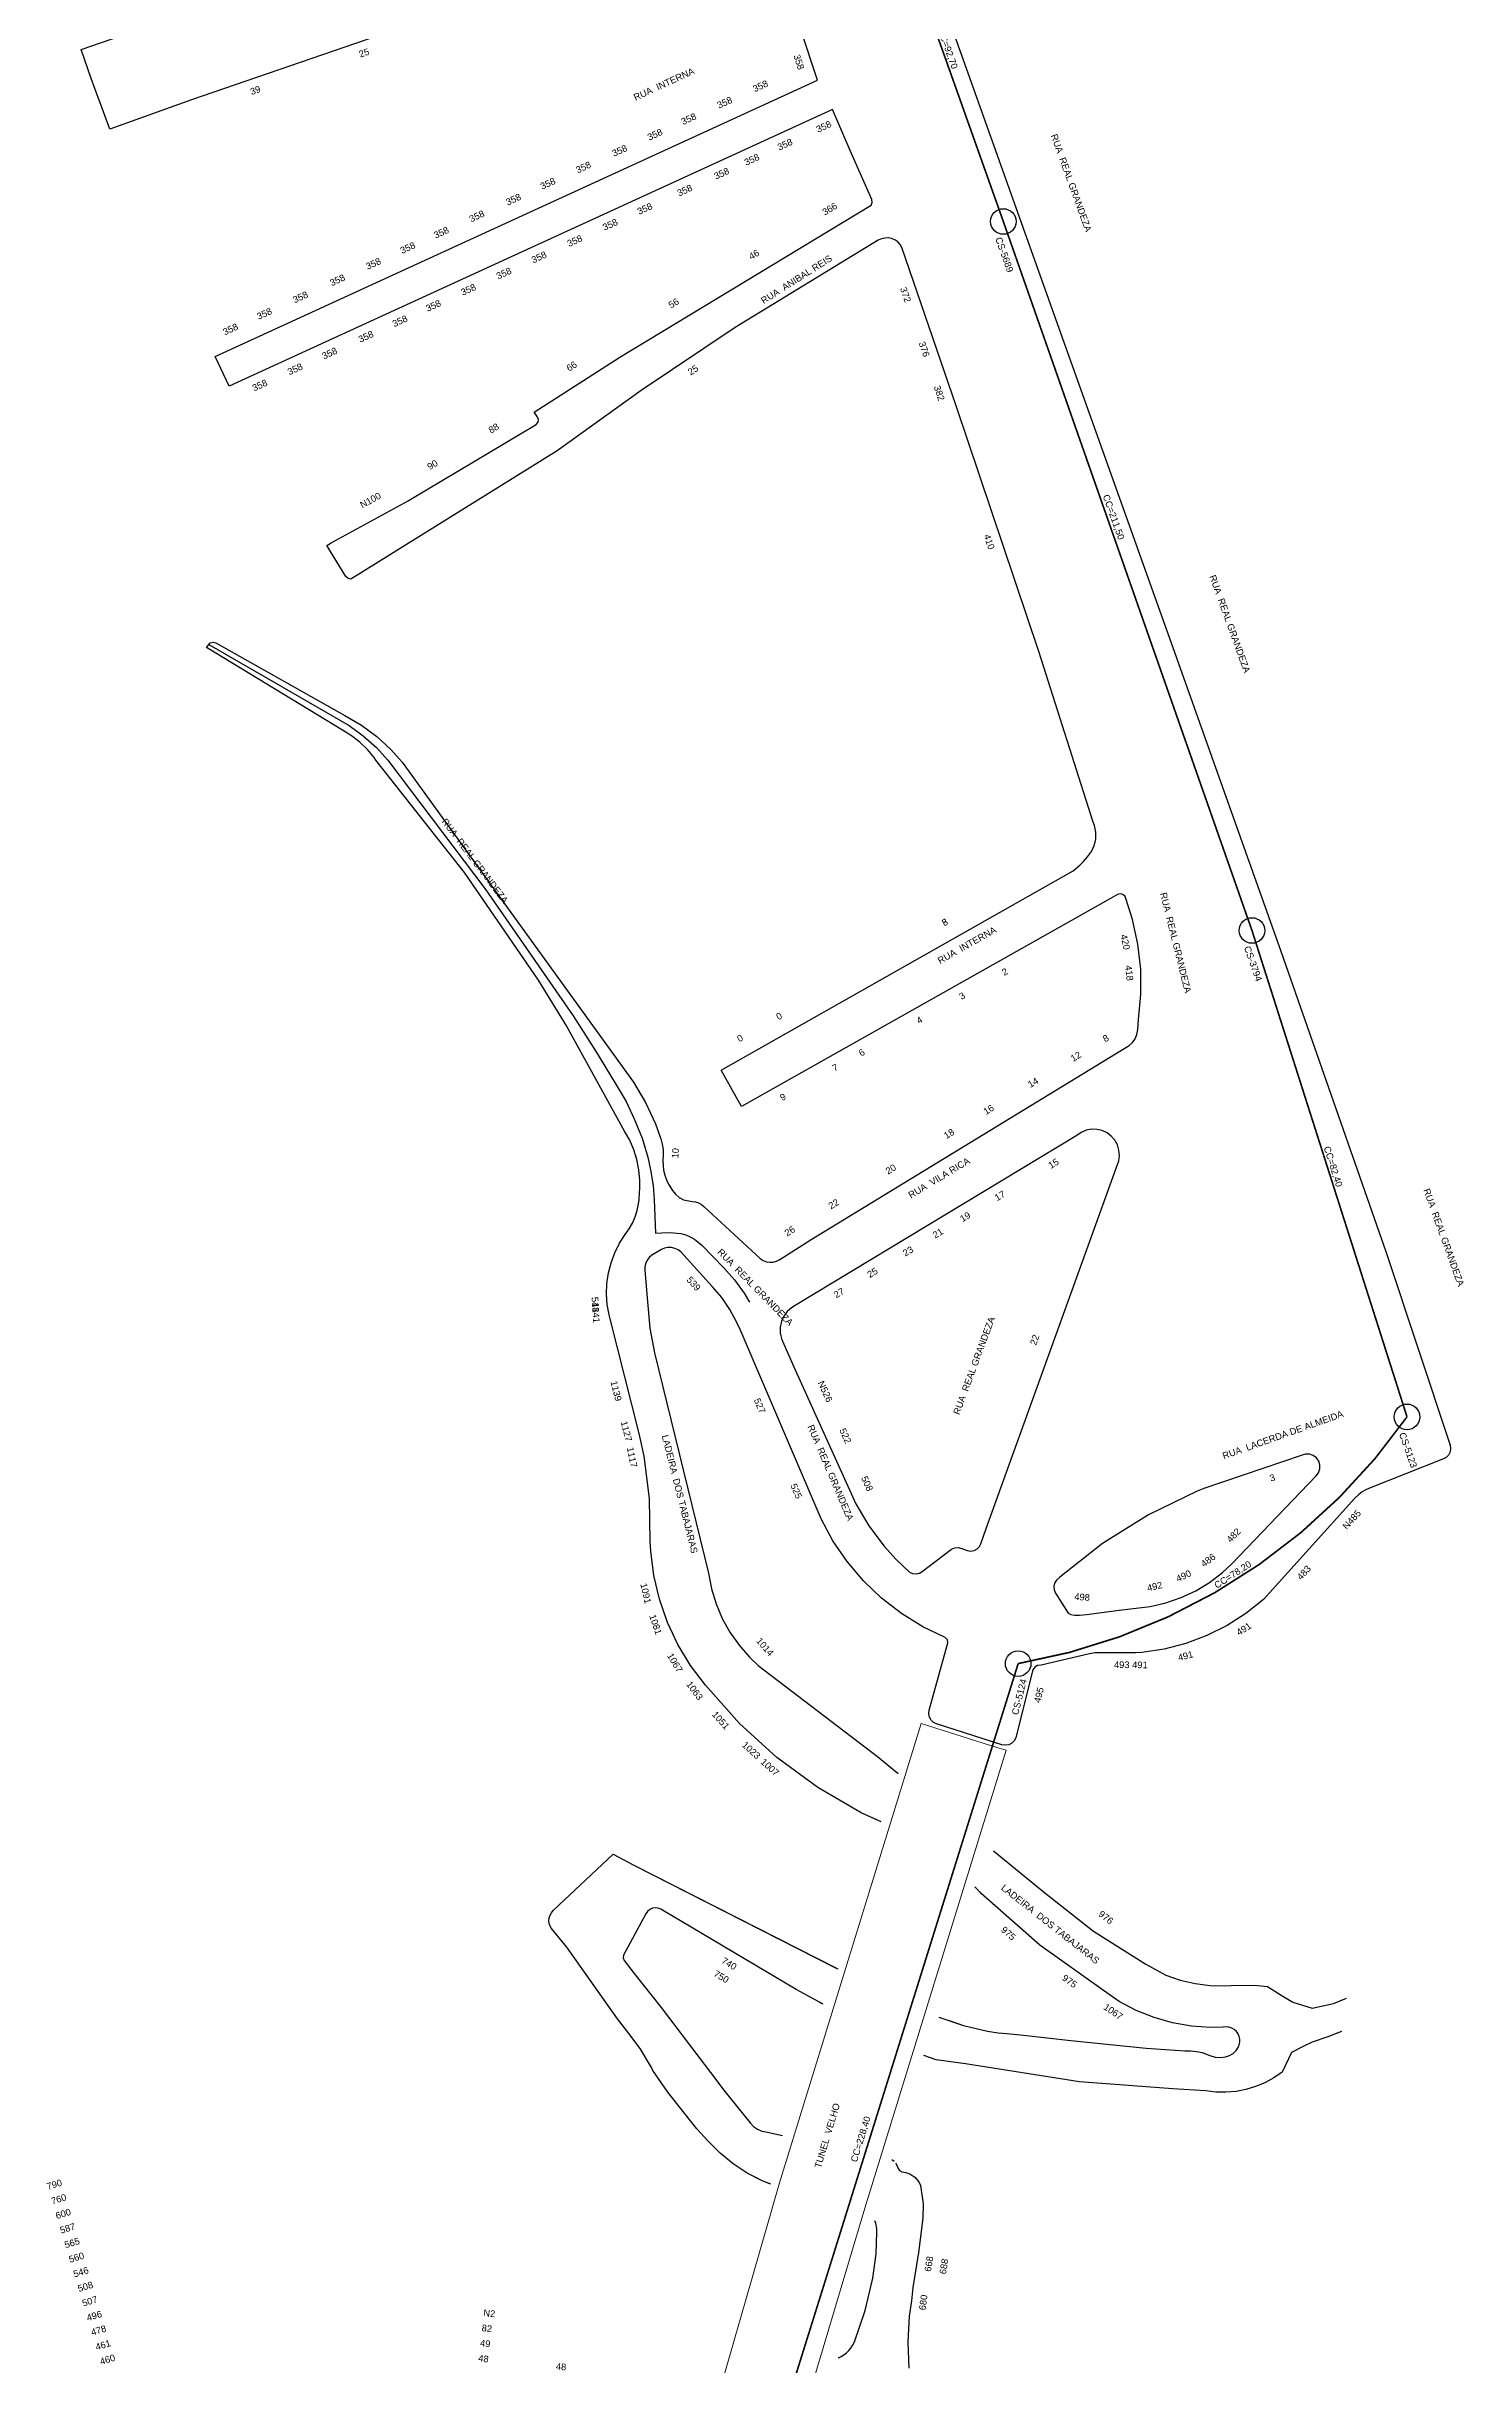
# Model space of a CAD drawing. Header units: millimetres. Extents: x 617751 to 636088, y 68402 to 77988.
# Drawn here: x 628912.7 to 629168.5, y 72301.4 to 72719.8 of the extents above; entities that cross this region are included whole.
import ezdxf

# ---------------------------------------------------------------- set-up
doc = ezdxf.new("R2010")
doc.units = ezdxf.units.MM
doc.header["$LTSCALE"] = 3
doc.header["$MEASUREMENT"] = 0
for name, color, linetype in [('ALINHAMENTO PREDIAL', 120, 'Continuous'), ('CAIXAS SUB.', 7, 'Continuous'), ('METRAGEM', 7, 'Continuous'), ('NOME LOGRADOURO', 252, 'Continuous'), ('NUMERAÇÃO', 7, 'Continuous'), ('OBRA DE ARTE', 190, 'Continuous')]:
    doc.layers.add(name, color=color, linetype=linetype)
doc.styles.add('ARIAL', font='arial.ttf')
doc.styles.get("Standard").update_dxf_attribs({"font": 'arial.ttf'})

msp = doc.modelspace()

# ---------------------------------------------------------------- linework, layer by layer
at = {"color": 1, "const_width": 0.3}
msp.add_lwpolyline([(629128.46, 72096.53), (629088.32, 72121.55), (629054.97, 72144.36, -0.160687), (629028.68, 72178.77, -0.166562), (629028.48, 72237.36), (629088.1, 72428.05, 0.199918), (629158.27, 72472.56), (629130.29, 72560.31), (629085.42, 72688.22), (629062.28, 72753.34), (629050.63, 72797.42)], format="xyb", dxfattribs=at)
at = {"layer": 'ALINHAMENTO PREDIAL'}
for points in [[(629058.67, 72772.12), (629096.06, 72667.26), (629116.67, 72609.5), (629135.48, 72556.55), (629154.49, 72502.2), (629166.03, 72467.48), (629166.14, 72466.86), (629166.04, 72466.24), (629165.76, 72465.68), (629165.32, 72465.23), (629164.87, 72464.98), (629151.48, 72459.69), (629150.81, 72459.39), (629150.18, 72459.02), (629149.59, 72458.58), (629148.85, 72457.87), (629132.39, 72439.62), (629129.21, 72437.09), (629125.79, 72434.92), (629122.16, 72433.11), (629118.36, 72431.69), (629114.43, 72430.67), (629110.42, 72430.07), (629109.29, 72429.98), (629102.73, 72430.02), (629101.99, 72429.98), (629101, 72429.81), (629092.22, 72427.78), (629091.6, 72427.68), (629091.09, 72427.38), (629090.75, 72426.9), (629087.69, 72414.72), (629087.41, 72414.16), (629086.97, 72413.71), (629086.42, 72413.42), (629085.8, 72413.32), (629085.18, 72413.42), (629073.34, 72417.19), (629072.84, 72417.42), (629072.38, 72417.85), (629072.07, 72418.39), (629071.95, 72419.01), (629072.02, 72419.63), (629075.4, 72431.8), (629075.33, 72432.36), (629074.93, 72432.77), (629070.92, 72434.67), (629067.05, 72437.06), (629063.46, 72439.84), (629060.18, 72442.97), (629057.24, 72446.44), (629054.68, 72450.19), (629052.53, 72454.19), (629037.92, 72488.3), (629037.3, 72489.71), (629036.08, 72491.96), (629034.63, 72494.07), (629032.97, 72496.02), (629027.23, 72502.33), (629026.72, 72502.7), (629026.15, 72502.96), (629025.54, 72503.1), (629024.91, 72503.1), (629024.3, 72502.98), (629023.72, 72502.73), (629022.02, 72501.75), (629021.54, 72501.34), (629021.16, 72500.84), (629020.9, 72500.28), (629020.75, 72499.66), (629020.74, 72499.04), (629021.15, 72494.02), (629021.63, 72488.57), (629022.46, 72484.1), (629032.2, 72444.36), (629032.75, 72441.55), (629033.59, 72438.82), (629034.7, 72436.19), (629036.09, 72433.69), (629037.73, 72431.35), (629039.61, 72429.2), (629041.2, 72427.68), (629062.73, 72411.27), (629066.44, 72408.25)], [(629058.67, 72772.12), (629096.06, 72667.26), (629116.67, 72609.5), (629135.48, 72556.55), (629154.49, 72502.2), (629166.03, 72467.48), (629166.14, 72466.86), (629166.04, 72466.24), (629165.76, 72465.68), (629165.32, 72465.23), (629164.87, 72464.98), (629151.48, 72459.69), (629150.81, 72459.39), (629150.18, 72459.02), (629149.59, 72458.58), (629148.85, 72457.87), (629132.39, 72439.62), (629129.21, 72437.09), (629125.79, 72434.92), (629122.16, 72433.11), (629118.36, 72431.69), (629114.43, 72430.67), (629110.42, 72430.07), (629109.29, 72429.98), (629102.73, 72430.02), (629101.99, 72429.98), (629101, 72429.81), (629092.22, 72427.78), (629091.6, 72427.68), (629091.09, 72427.38), (629090.75, 72426.9), (629087.69, 72414.72), (629087.41, 72414.16), (629086.97, 72413.71), (629086.42, 72413.42), (629085.8, 72413.32), (629085.18, 72413.42), (629073.34, 72417.19), (629072.84, 72417.42), (629072.38, 72417.85), (629072.07, 72418.39), (629071.95, 72419.01), (629072.02, 72419.63), (629075.4, 72431.8), (629075.33, 72432.36), (629074.93, 72432.77), (629070.92, 72434.67), (629067.05, 72437.06), (629063.46, 72439.84), (629060.18, 72442.97), (629057.24, 72446.44), (629054.68, 72450.19), (629052.53, 72454.19), (629037.92, 72488.3), (629037.3, 72489.71), (629036.08, 72491.96), (629034.63, 72494.07), (629032.97, 72496.02), (629027.23, 72502.33), (629026.72, 72502.7), (629026.15, 72502.96), (629025.54, 72503.1), (629024.91, 72503.1), (629024.3, 72502.98), (629023.72, 72502.73), (629022.02, 72501.75), (629021.54, 72501.34), (629021.16, 72500.84), (629020.9, 72500.28), (629020.75, 72499.66), (629020.74, 72499.04), (629021.15, 72494.02), (629021.63, 72488.57), (629022.46, 72484.1), (629032.2, 72444.36), (629032.75, 72441.55), (629033.59, 72438.82), (629034.7, 72436.19), (629036.09, 72433.69), (629037.73, 72431.35), (629039.61, 72429.2), (629041.2, 72427.68), (629062.73, 72411.27), (629066.1, 72408.53)], [(629029.26, 72511.39), (629029.85, 72511.34), (629030.42, 72511.17), (629030.93, 72510.89), (629031.39, 72510.5), (629041.55, 72501.13), (629042.08, 72500.78), (629042.66, 72500.55), (629043.28, 72500.45), (629043.91, 72500.48), (629044.51, 72500.64), (629045.07, 72500.93), (629050.73, 72504.57), (629108.11, 72539.53), (629108.72, 72540.1), (629109.19, 72540.79), (629109.52, 72541.56), (629109.68, 72542.44), (629109.8, 72544.24), (629110.25, 72548.76), (629110.22, 72553.31), (629109.72, 72557.83), (629108.74, 72562.27), (629107.58, 72565.88), (629107.38, 72566.42), (629107.01, 72566.79), (629106.51, 72566.92), (629106.01, 72566.79), (629104.32, 72565.84), (629038.2, 72528.53), (629034.49, 72535.09), (629098.05, 72571.05), (629099.24, 72572.09), (629099.9, 72572.75), (629100.6, 72573.62), (629100.99, 72574.09), (629101.32, 72574.58), (629101.6, 72575.12), (629101.82, 72575.67), (629101.99, 72576.25), (629102.09, 72576.84), (629102.13, 72577.44), (629102.11, 72578.04), (629102.02, 72578.64), (629101.88, 72579.22), (629101.64, 72579.85), (629091.8, 72610.65), (629076.91, 72654.99), (629067.11, 72683.54), (629066.79, 72684.08), (629066.36, 72684.53), (629065.84, 72684.89), (629065.26, 72685.13), (629064.65, 72685.25), (629064.02, 72685.23), (629063.41, 72685.09), (629062.84, 72684.82), (629037.06, 72669.12), (629020.06, 72657.71), (629004.89, 72646.82), (628967.68, 72623.71), (628967.17, 72623.82), (628966.79, 72624.17), (628963.34, 72629.79), (628964.11, 72630.24), (628978.02, 72637.82), (628978.52, 72638.11), (629001.15, 72651.61), (629001.47, 72652.01), (629001.54, 72652.52), (629001.31, 72653.05), (629000.78, 72653.83), (629016.25, 72663.72), (629061.57, 72691.18), (629061.76, 72691.66), (629061.68, 72692.17), (629057.96, 72700.63), (629054.62, 72708.44), (628945.75, 72658.51), (628943.2, 72663.84), (629051.9, 72713.69), (629042.9, 72740.83)], [(629029.26, 72511.39), (629029.85, 72511.34), (629030.42, 72511.17), (629030.93, 72510.89), (629031.39, 72510.5), (629041.55, 72501.13), (629042.08, 72500.78), (629042.66, 72500.55), (629043.28, 72500.45), (629043.91, 72500.48), (629044.51, 72500.64), (629045.07, 72500.93), (629050.73, 72504.57), (629108.11, 72539.53), (629108.72, 72540.1), (629109.19, 72540.79), (629109.52, 72541.56), (629109.68, 72542.44), (629109.8, 72544.24), (629110.25, 72548.76), (629110.22, 72553.31), (629109.72, 72557.83), (629108.74, 72562.27), (629107.58, 72565.88), (629107.38, 72566.42), (629107.01, 72566.79), (629106.51, 72566.92), (629106.01, 72566.79), (629104.32, 72565.84), (629038.2, 72528.53), (629034.49, 72535.09), (629098.05, 72571.05), (629099.24, 72572.09), (629099.9, 72572.75), (629100.6, 72573.62), (629100.99, 72574.09), (629101.32, 72574.58), (629101.6, 72575.12), (629101.82, 72575.67), (629101.99, 72576.25), (629102.09, 72576.84), (629102.13, 72577.44), (629102.11, 72578.04), (629102.02, 72578.64), (629101.88, 72579.22), (629101.64, 72579.85), (629091.8, 72610.65), (629076.91, 72654.99), (629067.11, 72683.54), (629066.79, 72684.08), (629066.36, 72684.53), (629065.84, 72684.89), (629065.26, 72685.13), (629064.65, 72685.25), (629064.02, 72685.23), (629063.41, 72685.09), (629062.84, 72684.82), (629037.06, 72669.12), (629020.06, 72657.71), (629004.89, 72646.82), (628967.68, 72623.71), (628967.17, 72623.82), (628966.79, 72624.17), (628963.34, 72629.79), (628964.11, 72630.24), (628978.02, 72637.82), (628978.52, 72638.11), (629001.15, 72651.61), (629001.47, 72652.01), (629001.54, 72652.52), (629001.31, 72653.05), (629000.78, 72653.83), (629016.25, 72663.72), (629061.57, 72691.18), (629061.76, 72691.66), (629061.68, 72692.17), (629057.96, 72700.63), (629054.62, 72708.44), (628945.75, 72658.51), (628943.2, 72663.84), (629051.9, 72713.69), (629042.9, 72740.83)], [(629029.26, 72511.39), (629029.85, 72511.34), (629030.42, 72511.17), (629030.93, 72510.89), (629031.39, 72510.5), (629041.55, 72501.13), (629042.08, 72500.78), (629042.66, 72500.55), (629043.28, 72500.45), (629043.91, 72500.48), (629044.51, 72500.64), (629045.07, 72500.93), (629050.73, 72504.57), (629108.11, 72539.53), (629108.72, 72540.1), (629109.19, 72540.79), (629109.52, 72541.56), (629109.68, 72542.44), (629109.8, 72544.24), (629110.25, 72548.76), (629110.22, 72553.31), (629109.72, 72557.83), (629108.74, 72562.27), (629107.58, 72565.88), (629107.38, 72566.42), (629107.01, 72566.79), (629106.51, 72566.92), (629106.01, 72566.79), (629104.32, 72565.84), (629038.2, 72528.53), (629034.49, 72535.09), (629098.05, 72571.05), (629099.24, 72572.09), (629099.9, 72572.75), (629100.6, 72573.62), (629100.99, 72574.09), (629101.32, 72574.58), (629101.6, 72575.12), (629101.82, 72575.67), (629101.99, 72576.25), (629102.09, 72576.84), (629102.13, 72577.44), (629102.11, 72578.04), (629102.02, 72578.64), (629101.88, 72579.22), (629101.64, 72579.85), (629091.8, 72610.65), (629076.91, 72654.99), (629067.11, 72683.54), (629066.79, 72684.08), (629066.36, 72684.53), (629065.84, 72684.89), (629065.26, 72685.13), (629064.65, 72685.25), (629064.02, 72685.23), (629063.41, 72685.09), (629062.84, 72684.82), (629037.06, 72669.12), (629020.06, 72657.71), (629004.89, 72646.82), (628967.68, 72623.71), (628967.17, 72623.82), (628966.79, 72624.17), (628963.34, 72629.79), (628964.11, 72630.24), (628978.02, 72637.82), (628978.52, 72638.11), (629001.15, 72651.61), (629001.47, 72652.01), (629001.54, 72652.52), (629001.31, 72653.05), (629000.78, 72653.83), (629016.25, 72663.72), (629061.57, 72691.18), (629061.76, 72691.66), (629061.68, 72692.17), (629057.96, 72700.63), (629054.62, 72708.44), (628945.75, 72658.51), (628943.2, 72663.84), (629051.9, 72713.69), (629042.9, 72740.83)], [(628992.17, 72728.52), (628938.91, 72710.19), (628924.17, 72704.87), (628922.36, 72709.78), (628922.13, 72710.4), (628920.83, 72714), (628919.04, 72719.24), (628947.1, 72728.99)], [(628992.17, 72728.52), (628938.91, 72710.19), (628924.17, 72704.87), (628922.36, 72709.78), (628922.13, 72710.4), (628920.83, 72714), (628919.04, 72719.24), (628947.1, 72728.99)], [(628992.17, 72728.52), (628938.91, 72710.19), (628924.17, 72704.87), (628922.36, 72709.78), (628922.13, 72710.4), (628920.83, 72714), (628919.04, 72719.24), (628947.1, 72728.99)], [(629063.35, 72399.53), (629059.79, 72401.12), (629051.92, 72405.71), (629044.57, 72411.1), (629037.83, 72417.23), (629031.66, 72424.16), (629028.99, 72427.68), (629026.7, 72431.47), (629024.82, 72435.47), (629023.36, 72439.65), (629022.35, 72443.96), (629021.8, 72448.35), (629021.71, 72450.12), (629021.55, 72457.83), (629020.59, 72465.49), (629019.73, 72469.59), (629014.45, 72490.26), (629014.28, 72490.94), (629013.96, 72492.82), (629013.83, 72494.72), (629013.9, 72496.63), (629014.17, 72498.52), (629014.64, 72500.37), (629015.3, 72502.16), (629016.14, 72503.87), (629017.16, 72505.48), (629017.88, 72506.47), (629018.48, 72507.53), (629018.98, 72508.64), (629019.35, 72509.8), (629019.6, 72511), (629019.69, 72511.67), (629019.79, 72513.08), (629019.84, 72513.72), (629019.85, 72515.27), (629019.67, 72517.13), (629019.31, 72518.97), (629018.75, 72520.76), (629018.01, 72522.48), (629017.09, 72524.12), (629006.58, 72543.13), (629006.26, 72543.72), (629001.52, 72551.34), (628988.22, 72570.8), (628972.22, 72591.05), (628971.88, 72591.51), (628970.67, 72592.97), (628969.3, 72594.29), (628967.81, 72595.45), (628966.2, 72596.46), (628941.65, 72611.35), (628942.31, 72612.21), (628942.81, 72612.35), (628943.31, 72612.22), (628966.62, 72599.07), (628969.58, 72597.33), (628972.35, 72595.29), (628974.89, 72592.98), (628976.95, 72590.68), (629018.67, 72532.93), (629020.85, 72529.28), (629022.63, 72525.41), (629023.45, 72523.19), (629023.62, 72522.7), (629023.86, 72521.75), (629024.01, 72520.79), (629024.05, 72519.81), (629023.99, 72518.83), (629024.01, 72517.94), (629024.13, 72517.05), (629024.34, 72516.19), (629024.63, 72515.35), (629025.02, 72514.54), (629025.75, 72513.4), (629026.27, 72512.71), (629026.92, 72512.14), (629027.68, 72511.72), (629029.26, 72511.39)], [(629062.7, 72399.82), (629059.79, 72401.12), (629051.92, 72405.71), (629044.57, 72411.1), (629037.83, 72417.23), (629031.66, 72424.16), (629028.99, 72427.68), (629026.7, 72431.47), (629024.82, 72435.47), (629023.36, 72439.65), (629022.35, 72443.96), (629021.8, 72448.35), (629021.71, 72450.12), (629021.55, 72457.83), (629020.59, 72465.49), (629019.73, 72469.59), (629014.45, 72490.26), (629014.28, 72490.94), (629013.96, 72492.82), (629013.83, 72494.72), (629013.9, 72496.63), (629014.17, 72498.52), (629014.64, 72500.37), (629015.3, 72502.16), (629016.14, 72503.87), (629017.16, 72505.48), (629017.88, 72506.47), (629018.48, 72507.53), (629018.98, 72508.64), (629019.35, 72509.8), (629019.6, 72511), (629019.69, 72511.67), (629019.79, 72513.08), (629019.84, 72513.72), (629019.85, 72515.27), (629019.67, 72517.13), (629019.31, 72518.97), (629018.75, 72520.76), (629018.01, 72522.48), (629017.09, 72524.12), (629006.58, 72543.13), (629006.26, 72543.72), (629001.52, 72551.34), (628988.22, 72570.8), (628972.22, 72591.05), (628971.88, 72591.51), (628970.67, 72592.97), (628969.3, 72594.29), (628967.81, 72595.45), (628966.2, 72596.46), (628941.65, 72611.35), (628942.31, 72612.21), (628942.81, 72612.35), (628943.31, 72612.22), (628966.62, 72599.07), (628969.58, 72597.33), (628972.35, 72595.29), (628974.89, 72592.98), (628976.95, 72590.68), (629018.67, 72532.93), (629020.85, 72529.28), (629022.63, 72525.41), (629023.45, 72523.19), (629023.62, 72522.7), (629023.86, 72521.75), (629024.01, 72520.79), (629024.05, 72519.81), (629023.99, 72518.83), (629024.01, 72517.94), (629024.13, 72517.05), (629024.34, 72516.19), (629024.63, 72515.35), (629025.02, 72514.54), (629025.75, 72513.4), (629026.27, 72512.71), (629026.92, 72512.14), (629027.68, 72511.72), (629029.26, 72511.39)], [(629062.61, 72399.86), (629059.79, 72401.12), (629051.92, 72405.71), (629044.57, 72411.1), (629037.83, 72417.23), (629031.66, 72424.16), (629028.99, 72427.68), (629026.7, 72431.47), (629024.82, 72435.47), (629023.36, 72439.65), (629022.35, 72443.96), (629021.8, 72448.35), (629021.71, 72450.12), (629021.55, 72457.83), (629020.59, 72465.49), (629019.73, 72469.59), (629014.45, 72490.26), (629014.28, 72490.94), (629013.96, 72492.82), (629013.83, 72494.72), (629013.9, 72496.63), (629014.17, 72498.52), (629014.64, 72500.37), (629015.3, 72502.16), (629016.14, 72503.87), (629017.16, 72505.48), (629017.88, 72506.47), (629018.48, 72507.53), (629018.98, 72508.64), (629019.35, 72509.8), (629019.6, 72511), (629019.69, 72511.67), (629019.79, 72513.08), (629019.84, 72513.72), (629019.85, 72515.27), (629019.67, 72517.13), (629019.31, 72518.97), (629018.75, 72520.76), (629018.01, 72522.48), (629017.09, 72524.12), (629006.58, 72543.13), (629006.26, 72543.72), (629001.52, 72551.34), (628988.22, 72570.8), (628972.22, 72591.05), (628971.88, 72591.51), (628970.67, 72592.97), (628969.3, 72594.29), (628967.81, 72595.45), (628966.2, 72596.46), (628941.65, 72611.35), (628942.31, 72612.21), (628942.81, 72612.35), (628943.31, 72612.22), (628966.62, 72599.07), (628969.58, 72597.33), (628972.35, 72595.29), (628974.89, 72592.98), (628976.95, 72590.68), (629018.67, 72532.93), (629020.85, 72529.28), (629022.63, 72525.41), (629023.45, 72523.19), (629023.62, 72522.7), (629023.86, 72521.75), (629024.01, 72520.79), (629024.05, 72519.81), (629023.99, 72518.83), (629024.01, 72517.94), (629024.13, 72517.05), (629024.34, 72516.19), (629024.63, 72515.35), (629025.02, 72514.54), (629025.75, 72513.4), (629026.27, 72512.71), (629026.92, 72512.14), (629027.68, 72511.72), (629029.26, 72511.39)], [(629045.56, 72486.19), (629047.83, 72481.03), (629058.83, 72456.88), (629061.16, 72452.93), (629063.9, 72449.25), (629066, 72446.88), (629068.47, 72444.54), (629069.05, 72444.3), (629069.67, 72444.24), (629070.28, 72444.38), (629070.75, 72444.65), (629076.08, 72448.71), (629076.66, 72448.95), (629077.28, 72448.99), (629077.92, 72448.84), (629078.9, 72448.43), (629079.52, 72448.34), (629080.13, 72448.44), (629080.69, 72448.73), (629081.12, 72449.18), (629081.38, 72449.67), (629082.35, 72452.44), (629106.04, 72518.1), (629106.25, 72518.77), (629106.37, 72519.73), (629106.29, 72520.7), (629106.01, 72521.63), (629105.54, 72522.48), (629104.9, 72523.21), (629104.13, 72523.8), (629103.25, 72524.21), (629102.3, 72524.43), (629101.33, 72524.45), (629100.38, 72524.26), (629099.49, 72523.89), (629098.69, 72523.33), (629047.83, 72492.66), (629047.22, 72492.26), (629046.81, 72491.93), (629046.44, 72491.56), (629046.11, 72491.16), (629045.82, 72490.72), (629045.58, 72490.26), (629045.39, 72489.77), (629045.26, 72489.26), (629045.17, 72488.75), (629045.14, 72488.23), (629045.17, 72487.7), (629045.25, 72487.19), (629045.38, 72486.68), (629045.56, 72486.19)], [(629094.83, 72440.77), (629097.15, 72437.14), (629097.61, 72436.89), (629098.27, 72436.79), (629099.18, 72436.79), (629100.45, 72436.92), (629106.32, 72437.66), (629111.93, 72438.35), (629114.76, 72439.01), (629117.51, 72439.96), (629120.14, 72441.2), (629122.63, 72442.7), (629124.95, 72444.46), (629126.6, 72445.96), (629141.87, 72461.91), (629142.3, 72462.49), (629142.53, 72463.17), (629142.54, 72463.89), (629142.33, 72464.58), (629141.91, 72465.17), (629141.33, 72465.6), (629140.65, 72465.83), (629139.93, 72465.84), (629139.33, 72465.67), (629121.58, 72459.65), (629120.41, 72459.16), (629111.62, 72454.87), (629103.33, 72449.69), (629095.63, 72443.67), (629094.99, 72443.12), (629094.67, 72442.58), (629094.53, 72441.97), (629094.58, 72441.35), (629094.83, 72440.77)], [(629043.47, 72334.12), (629041.89, 72334.73), (629039.2, 72336.13), (629036.66, 72337.8), (629034.31, 72339.72), (629032.84, 72341.22), (629032.18, 72341.88), (629030.11, 72344.14), (629024.88, 72350.72), (629022.19, 72354.66), (629021.93, 72355.17), (629019.89, 72358.6), (629017.51, 72361.79), (629015.81, 72363.99), (629006.66, 72376.92), (629003.91, 72380.27), (629003.65, 72380.7), (629003.49, 72381.17), (629003.43, 72381.67), (629003.47, 72382.17), (629003.62, 72382.65), (629003.86, 72383.09), (629004.19, 72383.48), (629015.01, 72393.68), (629018.77, 72391.69), (629054.92, 72373.28)], [(629043.12, 72334.26), (629041.89, 72334.73), (629039.2, 72336.13), (629036.66, 72337.8), (629034.31, 72339.72), (629032.84, 72341.22), (629032.18, 72341.88), (629030.11, 72344.14), (629024.88, 72350.72), (629022.19, 72354.66), (629021.93, 72355.17), (629019.89, 72358.6), (629017.51, 72361.79), (629015.81, 72363.99), (629006.66, 72376.92), (629003.91, 72380.27), (629003.65, 72380.7), (629003.49, 72381.17), (629003.43, 72381.67), (629003.47, 72382.17), (629003.62, 72382.65), (629003.86, 72383.09), (629004.19, 72383.48), (629015.01, 72393.68), (629018.77, 72391.69), (629055.28, 72373.1)], [(629041.23, 72335.08), (629039.2, 72336.13), (629036.66, 72337.8), (629034.31, 72339.72), (629032.84, 72341.22), (629032.18, 72341.88), (629030.11, 72344.14), (629024.88, 72350.72), (629022.19, 72354.66), (629021.93, 72355.17), (629019.89, 72358.6), (629017.51, 72361.79), (629015.81, 72363.99), (629006.66, 72376.92), (629003.91, 72380.27), (629003.65, 72380.7), (629003.49, 72381.17), (629003.43, 72381.67), (629003.47, 72382.17), (629003.62, 72382.65), (629003.86, 72383.09), (629004.19, 72383.48), (629015.01, 72393.68), (629018.77, 72391.69), (629055.54, 72372.97)], [(629083.65, 72394.25), (629092.92, 72386.7), (629101.68, 72379.78), (629111.11, 72373.81), (629114.77, 72371.85), (629117.36, 72370.95), (629120.02, 72370.32), (629122.74, 72369.97), (629125.48, 72369.91), (629126.52, 72369.96), (629130.67, 72370.01), (629133.12, 72369.78), (629135.58, 72368.25), (629137.64, 72366.98), (629141.14, 72365.87), (629145.03, 72366.74), (629147.32, 72367.69)], [(629083.65, 72394.25), (629092.92, 72386.7), (629101.68, 72379.78), (629111.11, 72373.81), (629114.77, 72371.85), (629117.36, 72370.95), (629120.02, 72370.32), (629122.74, 72369.97), (629125.48, 72369.91), (629126.52, 72369.96), (629130.67, 72370.01), (629133.12, 72369.78), (629135.58, 72368.25), (629137.64, 72366.98), (629141.14, 72365.87), (629145.03, 72366.74), (629146.62, 72367.4)], [(629073.8, 72364.25), (629078.25, 72362.77), (629082.58, 72361.76), (629084.49, 72361.41), (629086.05, 72361.29), (629089.04, 72361.02), (629097.61, 72360.04), (629111.19, 72358.69), (629118.16, 72358.21), (629119.22, 72358.2), (629120.27, 72358.09), (629121.3, 72357.86), (629122.71, 72357.33), (629123.63, 72357.06), (629124.59, 72356.98), (629125.52, 72357.09), (629126.23, 72357.34), (629126.87, 72357.73), (629127.41, 72358.25), (629127.79, 72358.79), (629128, 72359.26), (629128.1, 72359.77), (629128.1, 72360.29), (629127.99, 72360.8), (629127.78, 72361.27), (629127.47, 72361.69), (629127.08, 72362.03), (629126.63, 72362.29), (629126.14, 72362.45), (629125.63, 72362.5), (629125.11, 72362.44), (629122.86, 72362.4), (629119.39, 72362.64), (629115.97, 72363.24), (629112.64, 72364.19), (629109.42, 72365.49), (629106.35, 72367.11), (629103.47, 72369.05), (629092, 72377.24), (629081.42, 72386.6), (629080.36, 72387.69), (629080.27, 72387.78)], [(629075.2, 72363.78), (629078.25, 72362.77), (629082.58, 72361.76), (629084.49, 72361.41), (629086.05, 72361.29), (629089.04, 72361.02), (629097.61, 72360.04), (629111.19, 72358.69), (629118.16, 72358.21), (629119.22, 72358.2), (629120.27, 72358.09), (629121.3, 72357.86), (629122.71, 72357.33), (629123.63, 72357.06), (629124.59, 72356.98), (629125.52, 72357.09), (629126.23, 72357.34), (629126.87, 72357.73), (629127.41, 72358.25), (629127.79, 72358.79), (629128, 72359.26), (629128.1, 72359.77), (629128.1, 72360.29), (629127.99, 72360.8), (629127.78, 72361.27), (629127.47, 72361.69), (629127.08, 72362.03), (629126.63, 72362.29), (629126.14, 72362.45), (629125.63, 72362.5), (629125.11, 72362.44), (629122.86, 72362.4), (629119.39, 72362.64), (629115.97, 72363.24), (629112.64, 72364.19), (629109.42, 72365.49), (629106.35, 72367.11), (629103.47, 72369.05), (629092, 72377.24), (629081.42, 72386.6)], [(629075.67, 72363.63), (629078.25, 72362.77), (629082.58, 72361.76), (629084.49, 72361.41), (629086.05, 72361.29), (629089.04, 72361.02), (629097.61, 72360.04), (629111.19, 72358.69), (629118.16, 72358.21), (629119.22, 72358.2), (629120.27, 72358.09), (629121.3, 72357.86), (629122.71, 72357.33), (629123.63, 72357.06), (629124.59, 72356.98), (629125.52, 72357.09), (629126.23, 72357.34), (629126.87, 72357.73), (629127.41, 72358.25), (629127.79, 72358.79), (629128, 72359.26), (629128.1, 72359.77), (629128.1, 72360.29), (629127.99, 72360.8), (629127.78, 72361.27), (629127.47, 72361.69), (629127.08, 72362.03), (629126.63, 72362.29), (629126.14, 72362.45), (629125.63, 72362.5), (629125.11, 72362.44), (629122.86, 72362.4), (629119.39, 72362.64), (629115.97, 72363.24), (629112.64, 72364.19), (629109.42, 72365.49), (629106.35, 72367.11), (629103.47, 72369.05), (629092, 72377.24), (629081.42, 72386.6), (629081.11, 72386.92)], [(629052.91, 72366.6), (629051.59, 72367.32), (629048.01, 72369.27), (629023.61, 72383.74), (629023.13, 72383.93), (629022.61, 72383.98), (629022.09, 72383.9), (629021.61, 72383.68), (629021.21, 72383.35), (629020.9, 72382.93), (629016.9, 72375.47), (629016.84, 72374.97), (629017.03, 72374.51), (629018.78, 72372.15), (629023.66, 72366.02), (629033.9, 72352.55), (629034.93, 72351.13), (629039.74, 72345.2), (629040.33, 72344.56), (629041.04, 72344.06), (629041.84, 72343.71), (629042.58, 72343.55), (629045.6, 72342.93)], [(629052.64, 72366.75), (629052.34, 72366.91)], [(629145.51, 72361.3), (629144, 72360.7), (629141.18, 72359.78), (629139.63, 72359.04), (629137.45, 72357.91), (629135.72, 72354.35), (629134.23, 72353.31), (629132.63, 72352.43), (629130.95, 72351.73), (629129.2, 72351.2), (629127.41, 72350.86), (629125.6, 72350.71), (629123.78, 72350.75), (629121.97, 72350.98), (629116.03, 72351.32), (629099.15, 72352.62), (629078.59, 72355.83), (629073.31, 72356.58), (629071.05, 72357.37)], [(629146.44, 72361.67), (629144, 72360.7), (629141.18, 72359.78), (629139.63, 72359.04), (629137.45, 72357.91), (629135.72, 72354.35), (629134.23, 72353.31), (629132.63, 72352.43), (629130.95, 72351.73), (629129.2, 72351.2), (629127.41, 72350.86), (629125.6, 72350.71), (629123.78, 72350.75), (629121.97, 72350.98), (629116.03, 72351.32), (629099.15, 72352.62), (629078.59, 72355.83), (629073.31, 72356.58), (629072.07, 72357.01)], [(629073.9, 72364.22), (629074.02, 72364.18)], [(629065.29, 72338.58), (629065.7, 72338.28)], [(629065.99, 72337.94), (629066.17, 72337.68), (629066.36, 72337.05), (629066.66, 72336.62), (629067.1, 72336.34), (629067.85, 72336.22), (629068.55, 72336), (629069.48, 72335.42), (629070.18, 72334.58), (629070.49, 72333.92), (629070.93, 72330.58), (629070.91, 72328.02), (629070.14, 72321.81), (629069.08, 72315.52), (629068.83, 72313.09), (629068.44, 72310.32), (629068.17, 72305.64), (629068.39, 72300.96)], [(629066.17, 72337.68), (629066.36, 72337.05), (629066.66, 72336.62), (629067.1, 72336.34), (629067.85, 72336.22), (629068.55, 72336), (629069.48, 72335.42), (629070.18, 72334.58), (629070.49, 72333.92), (629070.93, 72330.58), (629070.91, 72328.02), (629070.14, 72321.81), (629069.08, 72315.52), (629068.83, 72313.09), (629068.44, 72310.32), (629068.17, 72305.64), (629068.39, 72300.96)], [(629055.63, 72302.79), (629055.65, 72302.79), (629056.17, 72303.04), (629056.66, 72303.35), (629057.12, 72303.71), (629057.53, 72304.11), (629057.9, 72304.56), (629058.22, 72305.04), (629058.56, 72305.69), (629060.51, 72311.36), (629061.85, 72317.2), (629062.45, 72321.57), (629062.59, 72325.47), (629062.59, 72326.12), (629062.43, 72327.07), (629062.3, 72327.42)], [(629055.9, 72302.91), (629056.17, 72303.04), (629056.66, 72303.35), (629057.12, 72303.71), (629057.53, 72304.11), (629057.9, 72304.56), (629058.22, 72305.04), (629058.56, 72305.69), (629060.51, 72311.36), (629061.85, 72317.2), (629062.45, 72321.57), (629062.59, 72325.47), (629062.59, 72326.12), (629062.43, 72327.07), (629062.25, 72327.52)], [(629056.17, 72303.04), (629056.66, 72303.35), (629057.12, 72303.71), (629057.53, 72304.11), (629057.9, 72304.56), (629058.22, 72305.04), (629058.56, 72305.69), (629060.51, 72311.36), (629061.85, 72317.2), (629062.45, 72321.57), (629062.59, 72325.47), (629062.59, 72326.12), (629062.43, 72327.07), (629062.25, 72327.52)]]:
    msp.add_lwpolyline(points, dxfattribs=at)
at = {"layer": 'CAIXAS SUB.', "color": 5}
for centre in [(629085.42, 72688.22), (629130.29, 72560.31), (629158.27, 72472.56), (629088.1, 72428.05)]:
    msp.add_circle(centre, 2.31, dxfattribs=at)
at = {"layer": 'NOME LOGRADOURO'}
for points in [[(628942.03, 72611.92), (628967.36, 72597.27), (628969.93, 72595.42), (628972.29, 72593.32), (628974.35, 72591.06), (628992.03, 72567.62), (629007.78, 72544.89), (629011.83, 72538.6), (629015.37, 72532.74), (629017.35, 72529.46), (629018.82, 72526.35), (629020.28, 72522.82), (629021.25, 72519.44), (629021.75, 72517.13), (629022.23, 72514.28), (629022.44, 72511.78), (629022.68, 72505.7)], [(629022.68, 72505.7), (629023.79, 72505.79), (629025.33, 72505.8), (629026.5, 72505.72), (629027.25, 72505.64), (629028.15, 72505.4), (629028.93, 72505.05), (629029.68, 72504.61), (629030.37, 72504.1), (629031.01, 72503.53), (629034.99, 72499.47), (629036.94, 72497.27), (629038.65, 72494.88), (629039.61, 72493.27)]]:
    msp.add_lwpolyline(points, dxfattribs=at)
at = {"layer": 'OBRA DE ARTE', "lineweight": 20}
msp.add_lwpolyline([(629033.6, 72239.9), (629019.07, 72244.1), (629045.01, 72334.38), (629070.6, 72417.24), (629084.24, 72412.94), (629085.92, 72412.44), (629060.45, 72329.8), (629033.6, 72239.9)], dxfattribs=at)

# ---------------------------------------------------------------- texts
at = {"layer": 'CAIXAS SUB.', "color": 5, "style": 'ARIAL'}
for s, rotation, p in [('CS-5689', 289.7075, (629083.94, 72685.14)), ('CS-3794', 289.5571, (629128.82, 72557.24)), ('CS-5123', 289.5571, (629156.8, 72469.48)), ('CS-5124', 75.8974, (629088.07, 72418.69))]:
    msp.add_text(s, height=1.2, rotation=rotation, dxfattribs=at).set_placement(p)
at = {"layer": 'METRAGEM', "color": 3, "style": 'ARIAL'}
for s, rotation, p in [('CC=92,70', 289.5644, (629073.59, 72722.77)), ('CC=211,50', 289.6248, (629103.34, 72638.71)), ('CC=82,40', 287.6849, (629143.21, 72521.16)), ('CC=78,20', 33.2895, (629123.98, 72441.52)), ('CC=228,40', 72.8705, (629058.99, 72338))]:
    msp.add_text(s, height=1.2, rotation=rotation, dxfattribs=at).set_placement(p)
at = {"layer": 'NOME LOGRADOURO'}
for s, rotation, p in [('RUA  INTERNA', 24.7, (629019.05, 72709.99)), ('RUA  REAL GRANDEZA', 289.8351, (629093.96, 72703.74)), ('RUA  ANIBAL REIS', 32.5192, (629042.17, 72673.29)), ('RUA  REAL GRANDEZA', 289.8351, (629122.58, 72624.19)), ('RUA  REAL GRANDEZA', 307.026, (628983.99, 72579.94)), ('RUA  REAL GRANDEZA', 283.98, (629113.7, 72567)), ('RUA  INTERNA', 29.49, (629074, 72554.23)), ('RUA  VILA RICA', 30.9936, (629068.74, 72511.93)), ('RUA  REAL GRANDEZA', 289.8351, (629161.19, 72513.5)), ('RUA  REAL GRANDEZA', 314.4299, (629033.72, 72502.2)), ('RUA  REAL GRANDEZA', 69.7313, (629077.47, 72472.85)), ('RUA  LACERDA DE ALMEIDA', 19.5553, (629125.22, 72464.91)), ('LADEIRA  DOS TABAJARAS', 284.1361, (629023.78, 72469.15)), ('RUA  REAL GRANDEZA', 293.0846, (629050.05, 72470.83)), ('LADEIRA  DOS TABAJARAS', 321.6929, (629084.89, 72387.38)), ('TUNEL  VELHO', 73.2948, (629052.48, 72336.93)), ('TUNEL  VELHO', 73.2948, (629052.48, 72336.93))]:
    msp.add_text(s, height=1.2, rotation=rotation, dxfattribs=at).set_placement(p)
at = {"layer": 'NUMERAÇÃO'}
for s, rotation, p in [('25', 18.9945, (628969.38, 72717.77)), ('358', 288.3048, (629047.53, 72718.13)), ('39', 18.9945, (628949.77, 72711.02)), ('358', 24.6502, (629040.56, 72711.52)), ('358', 24.6502, (629027.63, 72705.59)), ('358', 24.6502, (629034.11, 72708.56)), ('358', 24.6502, (629021.53, 72702.79)), ('358', 24.6502, (629051.99, 72704.21)), ('358', 24.6502, (629008.62, 72696.87)), ('358', 24.6502, (629015.16, 72699.87)), ('358', 24.6502, (629039.01, 72698.26)), ('358', 24.6502, (629044.99, 72701)), ('358', 24.6502, (629002.21, 72693.93)), ('358', 24.6502, (629026.91, 72692.71)), ('358', 24.6502, (629033.56, 72695.75)), ('358', 24.6502, (628995.99, 72691.08)), ('358', 24.6502, (629019.7, 72689.4)), ('366', 31.1495, (629053.21, 72689.26)), ('358', 24.6502, (628982.97, 72685.1)), ('358', 24.6502, (628989.39, 72688.05)), ('358', 24.6502, (629013.45, 72686.53)), ('358', 24.6502, (628976.93, 72682.34)), ('358', 24.6502, (629000.62, 72680.65)), ('358', 24.6502, (629007.06, 72683.6)), ('46', 31.1495, (629039.95, 72681.25)), ('358', 24.6502, (628964.24, 72676.52)), ('358', 24.6502, (628970.72, 72679.48)), ('358', 24.6502, (628994.27, 72677.74)), ('358', 24.6502, (628957.56, 72673.45)), ('358', 24.6502, (628981.54, 72671.9)), ('358', 24.6502, (628987.87, 72674.8)), ('56', 31.1495, (629025.45, 72672.49)), ('372', 288.8663, (629066.77, 72676.14)), ('358', 24.6502, (628944.94, 72667.66)), ('358', 24.6502, (628951.05, 72670.46)), ('358', 24.6502, (628975.51, 72669.13)), ('358', 24.6502, (628969.38, 72666.32)), ('376', 288.8663, (629070.13, 72666.31)), ('358', 24.6502, (628956.6, 72660.46)), ('358', 24.6502, (628962.82, 72663.31)), ('66', 32.5883, (629007.06, 72661.1)), ('25', 33.8857, (629028.99, 72660.4)), ('358', 24.6502, (628950.23, 72657.54)), ('382', 288.8663, (629072.84, 72658.39)), ('382', 288.8663, (629072.84, 72658.39)), ('88', 30.8221, (628992.97, 72649.93)), ('90', 30.8221, (628981.92, 72643.34)), ('N100', 28.6019, (628969.75, 72636.45)), ('410', 288.5208, (629081.88, 72631.56)), ('5', 29.509, (629074.77, 72561.04)), ('8', 29.509, (629074.77, 72561.04)), ('420', 282.4075, (629106.55, 72559.46)), ('2', 29.453, (629085.58, 72552.11)), ('418', 276.2699, (629107.39, 72553.96)), ('3', 29.453, (629077.87, 72547.76)), ('0', 29.509, (629044.85, 72544.11)), ('4', 29.453, (629070.16, 72543.4)), ('0', 29.509, (629037.8, 72540.12)), ('8', 31.3491, (629103.82, 72540.11)), ('7', 29.453, (629054.96, 72534.83)), ('6', 29.453, (629059.76, 72537.54)), ('12', 31.3491, (629098.02, 72536.58)), ('14', 31.3491, (629090.29, 72531.88)), ('9', 29.453, (629045.53, 72529.51)), ('16', 31.3491, (629082.28, 72527)), ('18', 31.3491, (629075.14, 72522.65)), ('10', 86.5403, (629026.77, 72519.16)), ('15', 31.1069, (629093.99, 72517.28)), ('20', 31.3491, (629064.63, 72516.25)), ('22', 31.3491, (629054.33, 72509.98)), ('17', 31.1069, (629084.31, 72511.44)), ('26', 32.7621, (629046.42, 72505.07)), ('19', 31.1069, (629078.04, 72507.66)), ('23', 31.1069, (629067.74, 72501.45)), ('21', 31.1069, (629073.12, 72504.7)), ('25', 31.1069, (629061.32, 72497.58)), ('548', 273.87, (629011.12, 72494.16)), ('539', 312.226, (629028.16, 72497.22)), ('27', 31.1069, (629055.28, 72493.94)), ('1141', 273.87, (629011.18, 72493.21)), ('22', 70.1962, (629091.32, 72485.39)), ('1139', 284.291, (629014.52, 72478.9)), ('N526', 294.4554, (629051.91, 72478.72)), ('527', 293.1525, (629040.37, 72475.61)), ('1127', 284.291, (629016.37, 72471.64)), ('522', 294.4554, (629055.8, 72470.17)), ('1117', 281.8068, (629017.47, 72466.98)), ('525', 293.1525, (629046.96, 72460.22)), ('508', 294.4554, (629059.73, 72461.54)), ('3', 18.7441, (629133.71, 72460.86)), ('482', 46.2713, (629126.45, 72449.77)), ('N485', 47.9765, (629147.4, 72452.14)), ('490', 25.2557, (629116.94, 72442.73)), ('486', 37.2036, (629121.63, 72445.38)), ('483', 47.9765, (629139.17, 72443.02)), ('1091', 283.1495, (629019.9, 72442.4)), ('498', 356.6369, (629098.21, 72439.54)), ('492', 13.1342, (629111.51, 72441.07)), ('1081', 289.2175, (629021.5, 72436.66)), ('1014', 311.1421, (629040.74, 72432.08)), ('491', 32.4119, (629127.96, 72433.04)), ('1067', 301.1115, (629024.69, 72429.49)), ('1067', 301.1115, (629024.69, 72429.49)), ('493', 359.6505, (629105.39, 72427.25)), ('493', 359.6505, (629105.39, 72427.25)), ('491', 359.6505, (629108.67, 72427.23)), ('491', 14.557, (629117.09, 72428.51)), ('1063', 307.1542, (629028.12, 72424.29)), ('495', 75.9799, (629092.08, 72420.89)), ('495', 75.9799, (629092.08, 72420.89)), ('1051', 311.6874, (629032.75, 72418.81)), ('1051', 311.6874, (629032.75, 72418.81)), ('1023', 317.6921, (629038.16, 72413.22)), ('1023', 317.6921, (629038.16, 72413.22)), ('1007', 317.6921, (629041.53, 72410.16)), ('976', 321.6734, (629102.47, 72382.66)), ('975', 318.4801, (629084.89, 72379.86)), ('750', 329.295, (629033.04, 72371.76)), ('740', 329.295, (629034.44, 72374.12)), ('975', 324.4538, (629095.9, 72371.08)), ('1067', 326.0181, (629103.38, 72365.8)), ('790', 16.9158, (628913.01, 72333.09)), ('790', 16.9158, (628913.01, 72333.09)), ('760', 16.9158, (628913.81, 72330.45)), ('760', 16.9158, (628913.81, 72330.45)), ('600', 16.9158, (628914.61, 72327.82)), ('600', 16.9158, (628914.61, 72327.82)), ('587', 16.9158, (628915.41, 72325.19)), ('587', 16.9158, (628915.41, 72325.19)), ('565', 16.9158, (628916.21, 72322.56)), ('565', 16.9158, (628916.21, 72322.56)), ('560', 16.9158, (628917.01, 72319.93)), ('560', 16.9158, (628917.01, 72319.93)), ('546', 16.9158, (628917.81, 72317.3)), ('546', 16.9158, (628917.81, 72317.3)), ('668', 80.4751, (629072.34, 72318.27)), ('668', 80.4751, (629072.34, 72318.27)), ('688', 80.4751, (629075.05, 72317.81)), ('688', 80.4751, (629075.05, 72317.81)), ('508', 16.9158, (628918.61, 72314.67)), ('508', 16.9158, (628918.61, 72314.67)), ('680', 82.0277, (629071.36, 72311.32)), ('680', 82.0277, (629071.36, 72311.32)), ('507', 16.9158, (628919.41, 72312.04)), ('507', 16.9158, (628919.41, 72312.04)), ('496', 16.9158, (628920.21, 72309.41)), ('496', 16.9158, (628920.21, 72309.41)), ('N2', 353.651, (628991.54, 72310.36)), ('N2', 353.651, (628991.54, 72310.36)), ('478', 16.9158, (628921, 72306.77)), ('478', 16.9158, (628921, 72306.77)), ('461', 16.9158, (628921.8, 72304.14)), ('461', 16.9158, (628921.8, 72304.14)), ('49', 353.651, (628990.94, 72304.9)), ('49', 353.651, (628990.94, 72304.9)), ('82', 353.651, (628991.24, 72307.63)), ('82', 353.651, (628991.24, 72307.63)), ('460', 16.9158, (628922.6, 72301.51)), ('460', 16.9158, (628922.6, 72301.51)), ('48', 353.651, (628990.63, 72302.16)), ('48', 353.651, (628990.63, 72302.16)), ('48', 355.1971, (629004.64, 72300.68)), ('48', 355.1971, (629004.64, 72300.68))]:
    msp.add_text(s, height=1.2, rotation=rotation, dxfattribs=at).set_placement(p)

doc.saveas('drawing.dxf')
